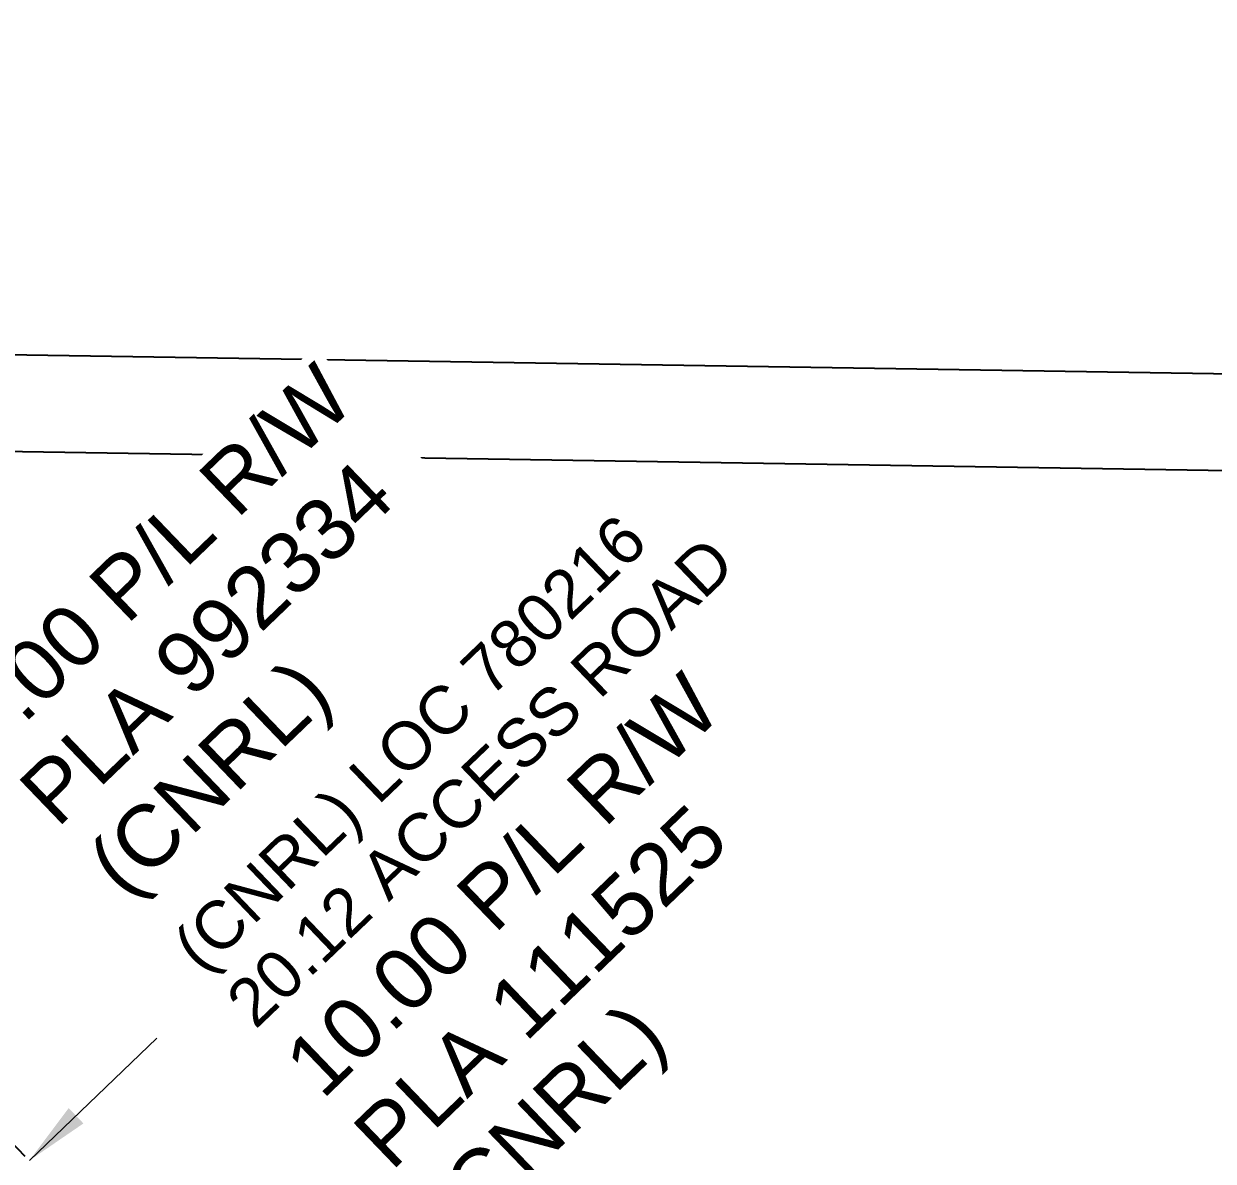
# Model space of a CAD drawing. Extents: x 380192 to 391966, y 6058532 to 6064394.
# Drawn here: x 390712.7 to 390896.5, y 6062123.1 to 6062298.9 of the extents above; entities that cross this region are included whole.
import ezdxf
from ezdxf.enums import TextEntityAlignment as Align

# ---------------------------------------------------------------- set-up
doc = ezdxf.new("R2010")
doc.units = 0
doc.header["$LTSCALE"] = 5
doc.linetypes.add('foc-ACCESSROAD', pattern=[3.75, 2.5, -1.25])
doc.layers.add('F-AR', color=190, linetype='foc-ACCESSROAD')
doc.layers.add('F-RW', color=190, linetype='Continuous')
doc.layers.add('F-AR-T', color=190, linetype='Continuous', lineweight=9)
doc.layers.add('F-RW-T', color=190, linetype='Continuous', lineweight=9)
doc.styles.add('80CG', font='ARIALN.TTF', dxfattribs={"height": 10})
doc.styles.add('A60', font='arial.ttf', dxfattribs={"height": 7.35})
doc.styles.add('A80', font='arial.ttf', dxfattribs={"height": 9.5})
doc.dimstyles.new('Compass 5 000', dxfattribs={"dimscale": 5, "dimtxt": 9, "dimasz": 2, "dimexe": 0.2, "dimexo": 0.0625, "dimgap": 0.5, "dimtad": 0, "dimtih": 1, "dimtoh": 1, "dimzin": 0, "dimdsep": 46, "dimtxsty": '80CG', "dimcen": 0.1, "dimse1": 1, "dimse2": 1, "dimclrd": 256, "dimclrt": 256, "dimaunit": 1, "dimadec": 4, "dimazin": 0, "dimtfac": 0.06, "dimtofl": 0, "dimtmove": 0, "dimatfit": 1, "dimfxl": 0.2, "dimtolj": 1, "dimtzin": 0, "dimlwd": -1, "dimarcsym": 0})

msp = doc.modelspace()

# ---------------------------------------------------------------- linework, layer by layer
at = {"layer": 'F-AR', "flags": 128}
msp.add_lwpolyline([(390893.22, 6061976.76), (390861.68, 6061951.03), (390856.8, 6061946.71), (390653, 6062156.73), (390667.57, 6062170.59), (390857.62, 6061974.74), (390912.69, 6062018.41), (390932.99, 6062034.51), (391001.02, 6062093.6), (391154.34, 6062225.81), (391570.06, 6062587.23), (391569.31, 6062560.09), (391167.43, 6062210.69), (391014.21, 6062078.41), (391013.46, 6062077.75), (390946.17, 6062019.32), (390912.05, 6061991.9), (390893.22, 6061976.76)], close=True, dxfattribs=at)
at = {"layer": 'F-RW', "flags": 128}
msp.add_lwpolyline([(391492.56, 6062610.03), (391484.01, 6062512.42), (391154.34, 6062225.81), (390702.58, 6062232.91), (390688.76, 6062219.8), (390647.92, 6062181.07), (390641.65, 6062175.13), (390630.19, 6062182.53), (390606.96, 6062197.54), (390615.09, 6062210.14), (390639.89, 6062194.12), (390678.43, 6062230.67), (390696.7, 6062248), (391148.84, 6062240.89), (391469.6, 6062519.76), (391479.24, 6062629.6)], dxfattribs=at)

# ---------------------------------------------------------------- texts
at = {"layer": 'F-AR-T', "style": 'A60'}
for s, p in [('(CNRL) LOC 780216', (390737.69, 6062154.62)), ('20.12 ACCESS ROAD', (390745.92, 6062146.03))]:
    msp.add_text(s, height=7.35, rotation=43.7806, dxfattribs=at).set_placement(p, align=Align.MIDDLE_LEFT)
at = {"layer": 'F-RW-T', "style": 'A80'}
for s, p in [('10.00 P/L R/W', (390755.52, 6062135.93)), ('PLA 111525', (390766.19, 6062124.85)), ('(CNRL)', (390776.85, 6062113.77))]:
    msp.add_text(s, height=9.5, rotation=43.908, dxfattribs=at).set_placement(p, align=Align.MIDDLE_LEFT)

# ---------------------------------------------------------------- leaders
at = {"layer": 'F-AR-T'}
msp.add_leader([(390713.53, 6062123.23), (390733.24, 6062142.12)], dimstyle='Compass 5 000', override={"dimtxsty": '80CG'}, dxfattribs=at)

# ---------------------------------------------------------------- next in the draw order: texts
at = {"layer": 'F-RW-T', "insert": (390700.71, 6062192.28), "char_height": 9.5, "width": 78.8685, "attachment_point": 1, "rotation": 43.8542, "line_spacing_factor": 0.961197, "style": 'A80', "bg_fill": 3, "box_fill_scale": 1.15, "bg_fill_color": 256, "bg_fill_true_color": 256, "bg_fill_transparency": 0}
msp.add_mtext('7.00 P/L R/W\\PPLA 992334 (CNRL)', dxfattribs=at)

doc.saveas('drawing.dxf')
